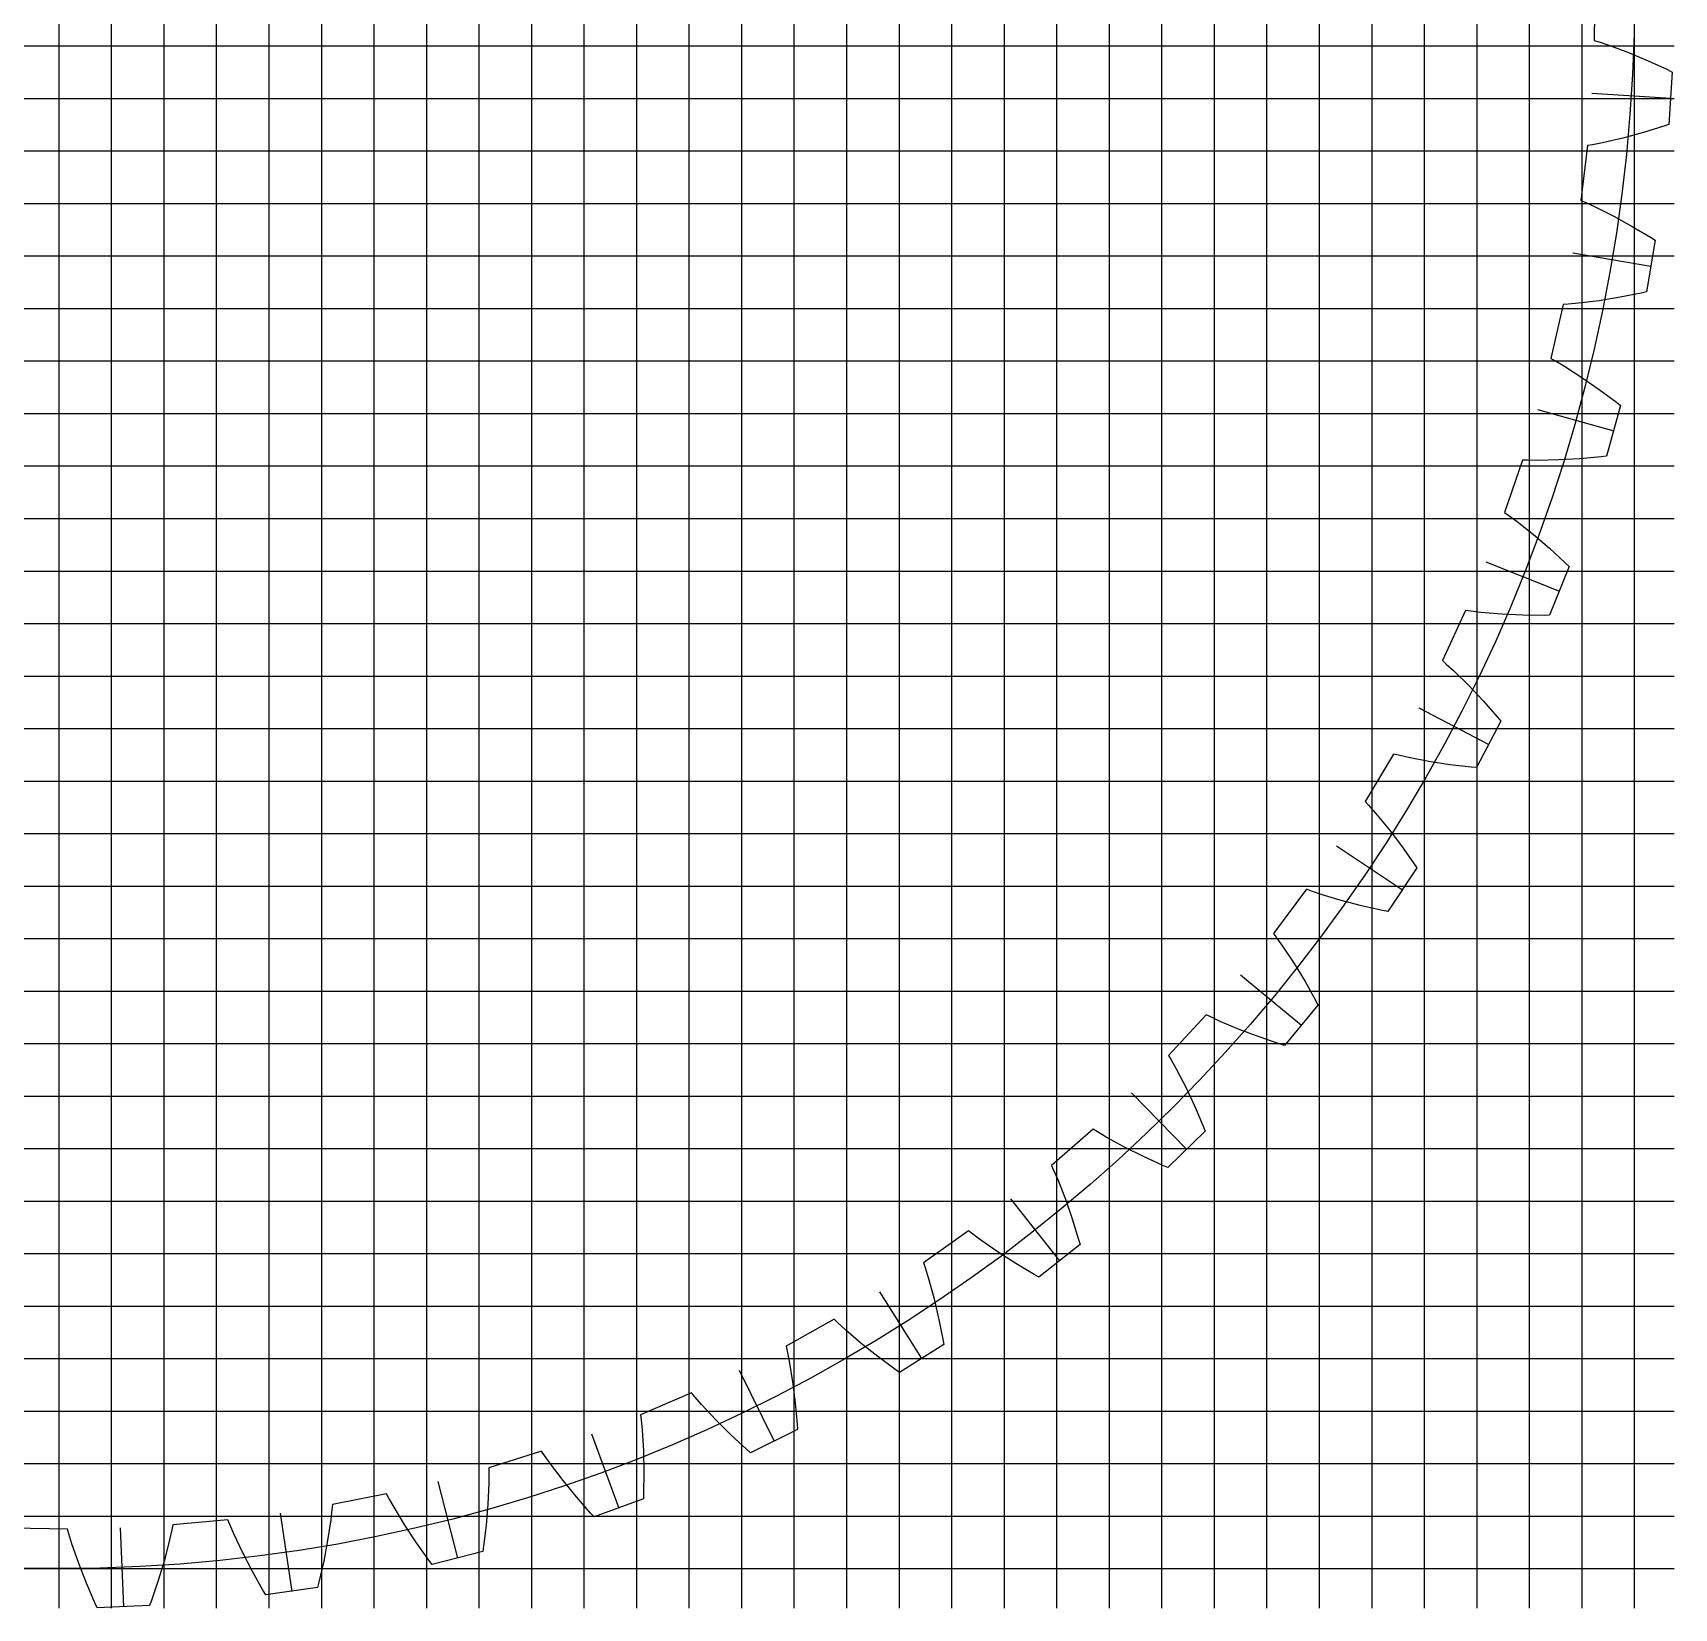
# Model space of a CAD drawing. Extents: x 0 to 61.5, y 0 to 61.5.
# Drawn here: x 30.25 to 61.51, y 0 to 30 of the extents above; entities that cross this region are included whole.
import ezdxf

# ---------------------------------------------------------------- set-up
doc = ezdxf.new("R2010")
doc.units = 0

msp = doc.modelspace()

# ---------------------------------------------------------------- linework, layer by layer
at = {"layer": 'a'}
msp.add_line((30.75367, 20.50245), (30.75367, 41.00489), dxfattribs=at)
msp.add_lwpolyline([(59.99957, 30.91241), (59.98634, 29.86002), (60.07968, 29.83051), (60.26617, 29.76785), (60.6383, 29.62897), (61.00921, 29.4733), (61.37874, 29.30202), (61.47089, 29.25686), (61.4061, 28.26036), (61.30888, 28.22752), (60.92029, 28.10553), (60.53234, 27.9992), (60.14535, 27.90967), (59.95232, 27.87169), (59.85595, 27.85452), (59.73279, 26.80927), (59.82253, 26.77016), (60.00145, 26.68836), (60.35703, 26.51133), (60.70964, 26.31775), (61.05924, 26.10878), (61.14616, 26.05424), (60.97756, 25.06997), (60.87744, 25.04747), (60.47822, 24.96677), (60.08129, 24.90157), (59.68706, 24.85298), (59.49112, 24.83539), (59.39348, 24.82838), (59.16174, 23.80173), (59.2469, 23.75346), (59.41628, 23.6534), (59.75141, 23.44018), (60.08185, 23.21079), (60.4077, 22.96643), (60.48844, 22.9031), (60.21788, 21.94185), (60.11596, 21.92994), (59.71049, 21.89141), (59.30892, 21.86806), (58.91177, 21.86094), (58.71507, 21.86393), (58.61723, 21.86716), (58.27944, 20.87036), (58.35909, 20.81345), (58.51709, 20.69624), (58.82809, 20.44915), (59.13275, 20.18649), (59.43126, 19.9094), (59.50494, 19.83798), (59.13539, 18.91027), (59.03278, 18.90908), (58.62551, 18.91314), (58.22369, 18.9319), (57.82798, 18.96634), (57.63266, 18.98987), (57.5357, 19.00331), (57.09557, 18.04728), (57.16883, 17.98235), (57.31371, 17.84927), (57.59718, 17.57103), (57.87271, 17.27795), (58.14063, 16.97118), (58.20644, 16.89245), (57.74194, 16.00845), (57.63977, 16.01799), (57.23515, 16.06461), (56.8375, 16.12526), (56.44755, 16.20087), (56.25576, 16.24469), (56.16073, 16.2682), (55.62308, 15.36341), (55.68916, 15.29118), (55.81933, 15.14368), (56.07217, 14.83733), (56.31555, 14.51706), (56.54993, 14.18396), (56.60716, 14.09879), (56.0528, 13.26819), (55.95219, 13.28836), (55.55466, 13.37701), (55.16552, 13.4789), (54.78561, 13.59485), (54.59946, 13.65848), (54.50741, 13.69179), (53.87813, 12.84816), (53.93629, 12.76942), (54.05033, 12.60912), (54.26976, 12.27802), (54.47834, 11.93406), (54.67661, 11.57829), (54.72462, 11.4876), (54.08648, 10.7195), (53.98852, 10.75007), (53.60244, 10.87979), (53.22609, 11.0218), (52.86038, 11.17683), (52.6819, 11.25956), (52.59383, 11.30231), (51.87981, 10.52908), (51.92943, 10.44469), (52.02609, 10.27335), (52.20971, 9.92113), (52.38119, 9.55726), (52.54119, 9.18271), (52.57945, 9.08749), (51.86452, 8.3903), (51.7703, 8.43095), (51.39989, 8.60031), (51.04044, 8.78088), (50.69294, 8.97329), (50.52408, 9.07423), (50.44097, 9.12595), (49.65004, 8.43159), (49.69056, 8.34248), (49.76878, 8.16197), (49.91458, 7.79248), (50.04708, 7.41268), (50.16705, 7.02346), (50.19516, 6.92477), (49.41126, 6.30613), (49.3218, 6.3564), (48.97113, 6.56355), (48.63252, 6.78071), (48.30704, 7.00839), (48.14966, 7.12642), (48.07241, 7.18655), (47.21323, 6.57866), (47.24421, 6.4858), (47.30314, 6.29811), (47.40951, 5.91541), (47.50159, 5.52383), (47.58022, 5.1242), (47.59786, 5.02311), (46.75359, 4.4898), (46.66988, 4.54915), (46.34277, 4.79183), (46.02872, 5.04318), (45.72882, 5.30364), (45.58464, 5.43748), (45.5141, 5.50535), (44.59608, 4.9906), (44.61719, 4.89501), (44.65618, 4.70219), (44.72197, 4.31046), (44.77261, 3.91141), (44.80904, 3.50575), (44.81601, 3.40337), (43.92062, 2.96123), (43.84357, 3.029), (43.54362, 3.30454), (43.25757, 3.58735), (42.98654, 3.87773), (42.85713, 4.0259), (42.79407, 4.10078), (41.82728, 3.68481), (41.83828, 3.58754), (41.8569, 3.39169), (41.88138, 2.99524), (41.89003, 2.59308), (41.88386, 2.18583), (41.88009, 2.08328), (40.94339, 1.73716), (40.87384, 1.81262), (40.60434, 2.118), (40.34942, 2.42916), (40.11022, 2.74627), (39.99702, 2.90716), (39.94213, 2.98822), (38.93715, 2.67559), (38.93793, 2.5777), (38.93597, 2.38098), (38.91887, 1.98414), (38.88544, 1.58328), (38.83673, 1.17891), (38.82226, 1.07732), (37.85452, 0.831), (37.79324, 0.91331), (37.55714, 1.24519), (37.33613, 1.58129), (37.1314, 1.92167), (37.03563, 2.09352), (36.98951, 2.17987), (35.95736, 1.974), (35.9479, 1.87656), (35.92539, 1.68113), (35.86691, 1.28825), (35.79176, 0.89307), (35.70105, 0.49601), (35.67604, 0.39649), (34.68785, 0.25268), (34.63551, 0.34094), (34.43539, 0.69569), (34.25073, 1.05305), (34.08269, 1.41296), (34.00541, 1.59388), (33.96857, 1.68457), (32.92056, 1.58772), (32.90097, 1.49181), (32.85815, 1.2998), (32.75892, 0.91518), (32.64288, 0.53003), (32.51116, 0.14462), (32.47589, 0.04826), (31.47807, 0.00853), (31.43525, 0.10179), (31.27331, 0.4755), (31.12701, 0.85021), (30.99752, 1.22572), (30.93957, 1.41372), (30.91241, 1.50777), (29.86002, 1.52099)], dxfattribs=at)
at = {"layer": 'b'}
for p, q in [((30.75367, 0), (30.75367, 61.50734)), ((31.75367, 0), (31.75367, 61.50734)), ((32.75367, 0), (32.75367, 61.50734)), ((33.75367, 0), (33.75367, 61.50734)), ((34.75367, 0), (34.75367, 61.50734)), ((35.75367, 0), (35.75367, 61.50734)), ((36.75367, 0), (36.75367, 61.50734)), ((37.75367, 0), (37.75367, 61.50734)), ((38.75367, 0), (38.75367, 61.50734)), ((39.75367, 0), (39.75367, 61.50734)), ((40.75367, 0), (40.75367, 61.50734)), ((41.75367, 0), (41.75367, 61.50734)), ((42.75367, 0), (42.75367, 61.50734)), ((43.75367, 0), (43.75367, 61.50734)), ((44.75367, 0), (44.75367, 61.50734)), ((45.75367, 0), (45.75367, 61.50734)), ((46.75367, 0), (46.75367, 61.50734)), ((47.75367, 0), (47.75367, 61.50734)), ((48.75367, 0), (48.75367, 61.50734)), ((49.75367, 0), (49.75367, 61.50734)), ((50.75367, 0), (50.75367, 61.50734)), ((51.75367, 0), (51.75367, 61.50734)), ((52.75367, 0), (52.75367, 61.50734)), ((53.75367, 0), (53.75367, 61.50734)), ((54.75367, 0), (54.75367, 61.50734)), ((55.75367, 0), (55.75367, 61.50734)), ((56.75367, 0), (56.75367, 61.50734)), ((57.75367, 0), (57.75367, 61.50734)), ((58.75367, 0), (58.75367, 61.50734)), ((59.75367, 0), (59.75367, 61.50734)), ((60.75367, 0), (60.75367, 61.50734)), ((0, 29.75367), (61.50734, 29.75367)), ((0, 28.75367), (61.50734, 28.75367)), ((0, 27.75367), (61.50734, 27.75367)), ((0, 26.75367), (61.50734, 26.75367)), ((0, 25.75367), (61.50734, 25.75367)), ((0, 24.75367), (61.50734, 24.75367)), ((0, 23.75367), (61.50734, 23.75367)), ((0, 22.75367), (61.50734, 22.75367)), ((0, 21.75367), (61.50734, 21.75367)), ((0, 20.75367), (61.50734, 20.75367)), ((0, 19.75367), (61.50734, 19.75367)), ((0, 18.75367), (61.50734, 18.75367)), ((0, 17.75367), (61.50734, 17.75367)), ((0, 16.75367), (61.50734, 16.75367)), ((0, 15.75367), (61.50734, 15.75367)), ((0, 14.75367), (61.50734, 14.75367)), ((0, 13.75367), (61.50734, 13.75367)), ((0, 12.75367), (61.50734, 12.75367)), ((0, 11.75367), (61.50734, 11.75367)), ((0, 10.75367), (61.50734, 10.75367)), ((0, 9.75367), (61.50734, 9.75367)), ((0, 8.75367), (61.50734, 8.75367)), ((0, 7.75367), (61.50734, 7.75367)), ((0, 6.75367), (61.50734, 6.75367)), ((0, 5.75367), (61.50734, 5.75367)), ((0, 4.75367), (61.50734, 4.75367)), ((0, 3.75367), (61.50734, 3.75367)), ((0, 2.75367), (61.50734, 2.75367)), ((0, 1.75367), (61.50734, 1.75367)), ((0, 0.75367), (61.50734, 0.75367))]:
    msp.add_line(p, q, dxfattribs=at)
at = {"layer": 'c'}
for p, q in [((59.93838, 28.85615), (61.44254, 28.75835)), ((59.58016, 25.81591), (61.06585, 25.56142)), ((58.90611, 22.82977), (60.35706, 22.42138)), ((57.92361, 19.93045), (59.32393, 19.37263)), ((56.64344, 17.14971), (57.97778, 16.44857)), ((55.07961, 14.51801), (56.33335, 13.68124)), ((53.24926, 12.0642), (54.40867, 11.10096)), ((51.17245, 9.81515), (52.22482, 8.736)), ((48.87192, 7.79551), (49.80572, 6.61226)), ((46.37288, 6.02741), (47.17789, 4.75303)), ((43.70272, 4.53021), (44.37011, 3.17867)), ((40.89069, 3.32032), (41.41314, 1.90642)), ((37.96759, 2.41099), (38.33939, 0.95023)), ((34.96546, 1.8122), (35.18253, 0.32057)), ((31.91718, 1.53049), (31.97714, 0.02435))]:
    msp.add_line(p, q, dxfattribs=at)
msp.add_circle((30.75367, 30.75367), 30, dxfattribs=at)

doc.saveas('drawing.dxf')
